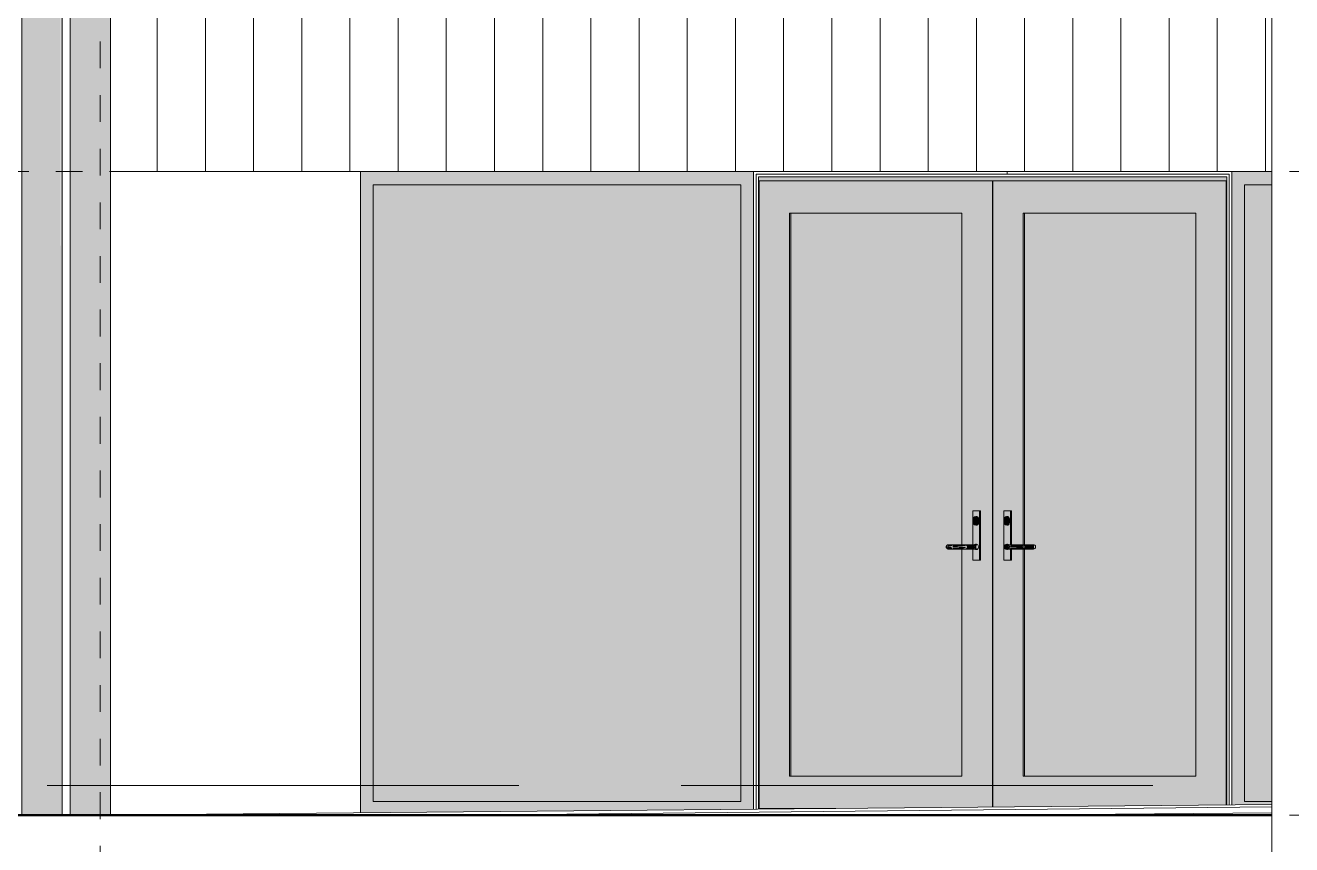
# Model space of a CAD drawing. Header units: metres. Extents: x -2362 to -2010, y -1 to 30.
# Drawn here: x -2154.294 to -2149.573, y 5.129 to 8.185 of the extents above; entities that cross this region are included whole.
import ezdxf

# ---------------------------------------------------------------- set-up
doc = ezdxf.new("R2010")
doc.units = ezdxf.units.M
doc.linetypes.add('AEC_Center', pattern=[0.024, 0.012, -0.004, 0.004, -0.004])
doc.linetypes.add('Grid Line', pattern=[0.021, 0.012, -0.003, 0.003, -0.003])
for name, color, linetype, lineweight in [('A-DETL', 90, 'Continuous', 50), ('A-DOOR', 31, 'Continuous', 5), ('A-DOOR-FRAM', 31, 'Continuous', 5), ('A-DOOR-GLAZ', 31, 'Continuous', 5), ('A-FLOR', 192, 'Continuous', 5), ('A-FLOR-LEVL', 51, 'Continuous', 5), ('A-GLAZ', 151, 'Continuous', 5), ('A-WALL', 113, 'Continuous', 5), ('A-WALL-PATT', 111, 'Continuous', 5), ('P-SANR-FIXT', 6, 'Continuous', 5), ('S-BEAM', 12, 'Continuous', 5), ('S-GRID', 1, 'Continuous', 5)]:
    doc.layers.add(name, color=color, linetype=linetype, lineweight=lineweight)

# ---------------------------------------------------------------- blocks, each defined once
blk = doc.blocks.new('Downpipe - L Spreader - Default-3252574-SOUTH EAST - PART A')
at = {"layer": 'P-SANR-FIXT'}
for points in [[(-914.0122, 9.3809), (-913.9931, 9.383), (-913.9643, 9.3943), (-913.955, 9.3993), (-913.9386, 9.4123), (-913.9257, 9.4275), (-913.9169, 9.4438), (-913.9186, 9.7076), (-913.9257, 9.72), (-913.9386, 9.7342), (-913.9643, 9.7514), (-913.9735, 9.7561), (-913.9931, 9.7623), (-914.0153, 9.7643), (-914.0324, 9.762), (-914.0466, 9.7556), (-914.0567, 9.7457), (-914.0618, 9.7327), (-914.0626, 9.6956), (-914.0615, 9.4123), (-914.0552, 9.3993), (-914.0444, 9.3893), (-914.0298, 9.383)], [(-913.9169, 9.4438), (-913.913, 9.4601), (-913.913, 9.705), (-913.9169, 9.7048), (-913.9169, 9.4572)], [(-913.3123, 9.0018), (-913.2931, 9.0039), (-913.2735, 9.0102), (-913.255, 9.0202), (-913.2316, 9.0414), (-913.2257, 9.0484), (-913.2169, 9.0647), (-913.9169, 9.4438), (-913.9257, 9.4275), (-913.9386, 9.4123), (-913.9643, 9.3943), (-913.9735, 9.3893), (-913.9931, 9.383), (-914.0122, 9.3809), (-914.0298, 9.383), (-914.0289, 9.3809), (-913.3298, 9.0039)], [(-913.2169, 9.0647), (-913.213, 9.081), (-913.2169, 9.1018), (-913.2204, 9.1092), (-913.2316, 9.1194), (-913.913, 9.4883), (-913.913, 9.4601), (-913.9169, 9.4438), (-913.2316, 9.0727)], [(-913.2169, 5.2404), (-913.213, 5.2405), (-913.213, 9.081), (-913.2169, 9.0647), (-913.2169, 5.2534)], [(-913.2745, 5.24), (-913.2169, 5.2404), (-913.2169, 9.0647), (-913.2316, 9.0414), (-913.2386, 9.0332), (-913.255, 9.0202), (-913.2735, 9.0102), (-913.2931, 9.0039), (-913.3123, 9.0018), (-913.3298, 9.0039), (-913.3627, 9.02), (-913.3611, 5.24), (-913.2931, 5.24)]]:
    blk.add_hatch(color=256, dxfattribs=at).paths.add_polyline_path(points)
for p, q in [((-914.0628, 9.7583), (-914.0628, 9.4233)), ((-913.9128, 9.4643), (-913.9128, 9.7177)), ((-913.9251, 9.4951), (-913.9341, 9.5)), ((-913.2341, 9.1209), (-913.9135, 9.4888)), ((-914.0416, 9.3876), (-913.3416, 9.0085)), ((-913.2128, 5.2405), (-913.2128, 9.0852)), ((-913.3628, 9.0201), (-913.3628, 5.24))]:
    blk.add_line(p, q, dxfattribs=at)
for points, knots in [([(-913.9169, 9.4438), (-913.918, 9.4411), (-913.9205, 9.4356), (-913.9255, 9.4274), (-913.9315, 9.4196), (-913.9373, 9.4135), (-913.9424, 9.4088), (-913.9477, 9.4043), (-913.9549, 9.3992), (-913.964, 9.3937), (-913.9735, 9.3891), (-913.9832, 9.3855), (-913.9964, 9.3819), (-914.0125, 9.3801), (-914.0302, 9.3823), (-914.0426, 9.3876), (-914.0505, 9.3937), (-914.0554, 9.3992), (-914.0585, 9.4043), (-914.0604, 9.4088), (-914.0619, 9.4135), (-914.0629, 9.4196), (-914.0629, 9.4248), (-914.0626, 9.4275)], [0, 0, 0, 0, 0.0416667, 0.0833333, 0.125, 0.1666667, 0.1875, 0.2083333, 0.25, 0.2916667, 0.3333333, 0.375, 0.4166667, 0.5, 0.5833333, 0.6666667, 0.7083333, 0.75, 0.7916667, 0.8125, 0.8333333, 0.875, 0.9166667, 0.9166667, 0.9166667, 0.9166667]), ([(-913.9128, 9.4643), (-913.9128, 9.4629), (-913.913, 9.4589), (-913.9141, 9.452), (-913.9158, 9.4465), (-913.9169, 9.4438)], [0.8944422, 0.8944422, 0.8944422, 0.8944422, 0.9166667, 0.9583333, 1, 1, 1, 1]), ([(-913.2341, 9.1209), (-913.2331, 9.1203), (-913.2299, 9.1185), (-913.2251, 9.1147), (-913.2202, 9.1093), (-913.2171, 9.1041), (-913.2153, 9.0996), (-913.2138, 9.095), (-913.2128, 9.0888), (-913.2128, 9.081), (-913.2141, 9.073), (-913.2159, 9.0675), (-913.2169, 9.0647)], [0.6486765, 0.6486765, 0.6486765, 0.6486765, 0.6666667, 0.7083333, 0.75, 0.7916667, 0.8125, 0.8333333, 0.875, 0.9166667, 0.9583333, 1, 1, 1, 1]), ([(-913.2169, 9.0647), (-913.218, 9.0619), (-913.2205, 9.0564), (-913.2255, 9.0484), (-913.2315, 9.0405), (-913.2373, 9.0343), (-913.2424, 9.0297), (-913.2478, 9.0252), (-913.2549, 9.0201), (-913.264, 9.0146), (-913.2735, 9.01), (-913.2833, 9.0064), (-913.2964, 9.0028), (-913.3125, 9.001), (-913.3303, 9.0032), (-913.3402, 9.0074), (-913.3444, 9.0102)], [0, 0, 0, 0, 0.0416667, 0.0833333, 0.125, 0.1666667, 0.1875, 0.2083333, 0.25, 0.2916667, 0.3333333, 0.375, 0.4166667, 0.5, 0.5833333, 0.6666667, 0.6666667, 0.6666667, 0.6666667])]:
    blk.add_open_spline(points, degree=3, knots=knots, dxfattribs=at)
blk = doc.blocks.new('X_Door-Panel-Hinge-Standard - Standard-V83-SOUTH EAST - PART A')
at = {"layer": 'A-DOOR'}
h = blk.add_hatch(color=256, dxfattribs=at)
h.paths.add_polyline_path([(-909.9227, 5.2703), (-909.0529, 5.2782), (-909.0529, 7.605), (-909.9227, 7.605), (-909.9227, 5.34)])
h.paths.add_polyline_path([(-909.8575, 6.374), (-909.8616, 6.348), (-909.8673, 6.3527), (-909.8745, 6.3517), (-909.8722, 6.351), (-909.8672, 6.3517), (-909.8627, 6.348), (-909.8601, 6.3456), (-909.8584, 6.3637)])
h.paths.add_polyline_path([(-909.8093, 5.385), (-909.8102, 6.2323), (-909.8537, 6.2323), (-909.8537, 6.191), (-909.882, 6.191), (-909.8811, 6.375), (-909.8537, 6.374), (-909.8534, 6.2477), (-909.8093, 6.2477), (-909.8093, 7.485), (-909.1663, 7.485), (-909.1663, 5.385), (-909.5684, 5.385)])
h.paths.add_polyline_path([(-909.8698, 6.23), (-909.8684, 6.2325), (-909.8745, 6.2313), (-909.8722, 6.2303)])
h.paths.add_polyline_path([(-909.8608, 6.237), (-909.8608, 6.243), (-909.8626, 6.239), (-909.8611, 6.2374)])
h.paths.add_polyline_path([(-909.8769, 6.2464), (-909.8673, 6.2497), (-909.8745, 6.2487), (-909.8766, 6.2468)])
h.paths.add_polyline_path([(-909.8698, 6.321), (-909.8631, 6.3239), (-909.8606, 6.331), (-909.8616, 6.33), (-909.8635, 6.326), (-909.8698, 6.3213), (-909.8705, 6.3211)])
h.paths.add_polyline_path([(-909.8795, 6.3463), (-909.8797, 6.353), (-909.8797, 6.348)])
h = blk.add_hatch(color=256, dxfattribs=at)
h.paths.add_polyline_path([(-909.8044, 5.385), (-909.8044, 6.2329), (-909.8093, 6.2323), (-909.8093, 5.385)])
h.paths.add_polyline_path([(-909.809, 6.2469), (-909.8044, 6.2472), (-909.8044, 7.485), (-909.8093, 7.485), (-909.8088, 6.2472)])
h.paths.add_polyline_path([(-909.809, 6.2331), (-909.8044, 6.24), (-909.8093, 6.2457), (-909.8093, 6.2337)])
blk.add_hatch(color=256, dxfattribs=at).paths.add_polyline_path([(-909.0529, 5.2782), (-909.051, 5.2782), (-909.0529, 5.34)])
at = {"layer": 'A-DOOR-GLAZ'}
blk.add_hatch(color=256, dxfattribs=at).paths.add_polyline_path([(-909.5684, 5.385), (-909.1663, 5.385), (-909.1663, 7.485), (-909.8044, 7.485), (-909.8044, 6.2471), (-909.7696, 6.2468), (-909.7696, 6.2331), (-909.7831, 6.2332), (-909.8044, 6.2328), (-909.8044, 5.385)])
at = {"layer": 'A-DOOR'}
for p, q in [((-909.9227, 5.2703), (-909.9227, 7.605)), ((-909.0529, 7.605), (-909.9227, 7.605)), ((-909.0529, 7.605), (-909.0529, 5.2782)), ((-909.8093, 7.485), (-909.1663, 7.485)), ((-909.8093, 6.2477), (-909.8093, 7.485)), ((-909.1663, 7.485), (-909.1663, 5.385)), ((-909.8093, 6.2337), (-909.8093, 6.2463)), ((-909.8093, 5.385), (-909.8093, 6.2323)), ((-909.1663, 5.385), (-909.8093, 5.385))]:
    blk.add_line(p, q, dxfattribs=at)
at = {"layer": 'A-DOOR-GLAZ'}
for p, q in [((-909.8044, 7.485), (-909.8044, 6.2471)), ((-909.8044, 6.2329), (-909.8044, 5.385))]:
    blk.add_line(p, q, dxfattribs=at)
blk = doc.blocks.new('X_Door-Panel-Hinge-Standard - Standard-3272745-SOUTH EAST - PART A')
at = {"layer": 'A-DOOR'}
h = blk.add_hatch(color=256, dxfattribs=at)
h.paths.add_polyline_path([(-910.5084, 5.265), (-909.9246, 5.2703), (-909.9246, 7.605), (-910.7945, 7.605), (-910.7945, 5.265), (-910.5453, 5.265)])
h.paths.add_polyline_path([(-909.9728, 6.374), (-909.9769, 6.348), (-909.9827, 6.3527), (-909.9851, 6.3511), (-909.9774, 6.3456), (-909.9754, 6.3456), (-909.9738, 6.3637)])
h.paths.add_polyline_path([(-910.0237, 6.2469), (-910.0022, 6.2468), (-909.9974, 6.2468), (-909.9965, 6.375), (-909.9691, 6.374), (-909.9691, 6.191), (-909.9974, 6.191), (-909.9987, 6.2335), (-910.0237, 6.2331), (-910.0204, 6.2421), (-910.023, 6.246)])
h.paths.add_polyline_path([(-910.301, 5.385), (-910.681, 5.385), (-910.681, 7.485), (-910.0381, 7.485), (-910.0381, 6.2477), (-910.0242, 6.2457), (-910.0246, 6.236), (-910.0237, 6.2323), (-910.0381, 6.2303), (-910.0381, 5.385), (-910.0568, 5.385)])
h.paths.add_polyline_path([(-909.9851, 6.23), (-909.9784, 6.2329), (-909.9757, 6.24), (-909.9784, 6.2471), (-909.9851, 6.25), (-909.9918, 6.2471), (-909.9902, 6.2457), (-909.9898, 6.2313), (-909.9876, 6.2303)])
h.paths.add_polyline_path([(-909.9882, 6.2328), (-909.9841, 6.2445), (-909.9851, 6.233), (-909.9876, 6.2329)])
h.paths.add_polyline_path([(-909.9851, 6.321), (-909.9784, 6.3239), (-909.976, 6.331), (-909.9769, 6.3307), (-909.9827, 6.322), (-909.9859, 6.3211)])
h.paths.add_polyline_path([(-909.9949, 6.3468), (-909.995, 6.3527), (-909.995, 6.348)])
for points in [[(-910.6762, 5.385), (-910.6762, 7.485), (-910.681, 7.485), (-910.681, 5.385)], [(-909.9246, 5.2703), (-909.9227, 5.2703), (-909.9246, 5.34)]]:
    blk.add_hatch(color=256, dxfattribs=at).paths.add_polyline_path(points)
at = {"layer": 'A-DOOR-GLAZ'}
h = blk.add_hatch(color=256, dxfattribs=at)
h.paths.add_polyline_path([(-910.0922, 6.24), (-910.0922, 6.2349), (-910.0961, 6.24), (-910.0918, 6.2421)])
h.paths.add_polyline_path([(-910.5453, 5.385), (-910.0381, 5.385), (-910.0381, 6.2323), (-910.0883, 6.2337), (-910.0908, 6.2422), (-910.0882, 6.2463), (-910.083, 6.2461), (-910.0713, 6.2477), (-910.0381, 6.2477), (-910.0381, 7.485), (-910.6762, 7.485), (-910.6762, 5.385)])
h.paths.add_polyline_path([(-910.0719, 6.2331), (-910.0732, 6.24), (-910.0732, 6.2455), (-910.0781, 6.24), (-910.0724, 6.2337)])
at = {"layer": 'A-DOOR'}
for p, q in [((-910.7945, 5.265), (-910.7945, 7.605)), ((-909.9246, 7.605), (-910.7945, 7.605)), ((-909.9246, 7.605), (-909.9246, 5.2703)), ((-910.681, 5.385), (-910.681, 7.485)), ((-910.681, 7.485), (-910.0381, 7.485)), ((-910.0381, 7.485), (-910.0381, 6.2475)), ((-910.0381, 6.2323), (-910.0381, 5.385)), ((-910.0381, 5.385), (-910.681, 5.385)), ((-910.5084, 5.265), (-910.7945, 5.265))]:
    blk.add_line(p, q, dxfattribs=at)
at = {"layer": 'A-DOOR-GLAZ'}
blk.add_line((-910.6762, 5.385), (-910.6762, 7.485), dxfattribs=at)
blk = doc.blocks.new('X_Door-Frame-Wood - Standard-V84-SOUTH EAST - PART A')
at = {"layer": 'A-DOOR-FRAM'}
for p, q in [((-910.8153, 7.64), (-910.8153, 5.2622)), ((-910.7964, 5.2624), (-910.7964, 7.62)), ((-910.7964, 7.62), (-909.051, 7.62)), ((-909.051, 5.2782), (-909.051, 7.62)), ((-909.0321, 7.64), (-909.0321, 5.2784)), ((-910.7817, 5.265), (-910.7817, 5.2625))]:
    blk.add_line(p, q, dxfattribs=at)
blk = doc.blocks.new('X_Door-Handle-Lockwood 4800 Series Lever - Standard-764996-SOUTH EAST - PART A')
at = {"layer": 'A-DOOR'}
h = blk.add_hatch(color=256, dxfattribs=at)
h.paths.add_polyline_path([(-909.9728, 6.374), (-909.9784, 6.3239), (-909.9851, 6.321), (-909.9918, 6.3234), (-909.9957, 6.331), (-909.9934, 6.3488), (-909.9851, 6.353), (-909.9784, 6.3501), (-909.9757, 6.348), (-909.975, 6.3546)])
h.paths.add_polyline_path([(-909.9965, 6.19), (-909.9728, 6.191), (-909.9738, 6.375), (-909.9974, 6.374), (-909.9957, 6.2463), (-909.9918, 6.2471), (-909.9851, 6.25), (-909.9784, 6.2471), (-909.9757, 6.24), (-909.9784, 6.2329), (-909.9851, 6.23), (-909.9918, 6.2329), (-909.9949, 6.2338), (-909.9974, 6.2332), (-909.9974, 6.191)])
for points in [[(-909.9691, 6.191), (-909.9691, 6.374), (-909.9728, 6.374), (-909.9728, 6.191)], [(-909.9862, 6.321), (-909.9815, 6.3223), (-909.9768, 6.331), (-909.9781, 6.348), (-909.9887, 6.3527), (-909.9954, 6.3456), (-909.9954, 6.3284), (-909.991, 6.3223)], [(-909.9757, 6.343), (-909.9768, 6.343), (-909.9768, 6.331), (-909.9757, 6.331)], [(-910.0568, 6.24), (-910.0249, 6.2421), (-910.0237, 6.2477), (-910.0724, 6.2457), (-910.0732, 6.24)], [(-910.0713, 6.2323), (-910.0242, 6.2343), (-910.025, 6.24), (-910.0731, 6.2379), (-910.0719, 6.2331)]]:
    blk.add_hatch(color=256, dxfattribs=at).paths.add_polyline_path(points)
h = blk.add_hatch(color=256, dxfattribs=at)
h.paths.add_polyline_path([(-910.0882, 6.24), (-910.0762, 6.2421), (-910.0732, 6.247), (-910.0883, 6.2463), (-910.0922, 6.24)])
h.paths.add_polyline_path([(-910.0961, 6.24), (-910.0922, 6.24), (-910.0922, 6.2451)])
h = blk.add_hatch(color=256, dxfattribs=at)
h.paths.add_polyline_path([(-910.0789, 6.2328), (-910.0732, 6.2345), (-910.0789, 6.24), (-910.0922, 6.24), (-910.0883, 6.2337), (-910.083, 6.2339)])
h.paths.add_polyline_path([(-910.0908, 6.2332), (-910.0922, 6.24), (-910.0961, 6.24), (-910.0912, 6.2337)])
h = blk.add_hatch(color=256, dxfattribs=at)
h.paths.add_polyline_path([(-910.0123, 6.2321), (-909.9902, 6.2343), (-909.9906, 6.24), (-910.019, 6.24), (-910.0237, 6.2331), (-910.0131, 6.2322)])
h.paths.add_polyline_path([(-909.9882, 6.2328), (-909.9843, 6.2331), (-909.9838, 6.24), (-909.9871, 6.24)])
h = blk.add_hatch(color=256, dxfattribs=at)
h.paths.add_polyline_path([(-910.0022, 6.24), (-909.9906, 6.24), (-909.9902, 6.2457), (-910.017, 6.2475), (-910.0228, 6.2457), (-910.019, 6.24), (-910.0069, 6.24)])
h.paths.add_polyline_path([(-909.9871, 6.24), (-909.9838, 6.24), (-909.9843, 6.2469), (-909.9882, 6.2472), (-909.9878, 6.2445)])
for p, q in [((-909.9974, 6.374), (-909.9974, 6.2464)), ((-909.9738, 6.375), (-909.9965, 6.375)), ((-909.97, 6.375), (-909.9738, 6.375)), ((-909.9738, 6.375), (-909.97, 6.375)), ((-909.9728, 6.191), (-909.9728, 6.374)), ((-909.9691, 6.374), (-909.9691, 6.191)), ((-909.9957, 6.343), (-909.9957, 6.331)), ((-909.9814, 6.353), (-909.9862, 6.353)), ((-909.9768, 6.331), (-909.9768, 6.343)), ((-909.9757, 6.343), (-909.9757, 6.331)), ((-909.9862, 6.321), (-909.9814, 6.321)), ((-910.0847, 6.248), (-910.0873, 6.248)), ((-910.0224, 6.248), (-910.0706, 6.248)), ((-909.9974, 6.2336), (-909.9974, 6.191)), ((-909.9814, 6.248), (-909.988, 6.248)), ((-910.0873, 6.232), (-910.0847, 6.232)), ((-910.0706, 6.232), (-910.0224, 6.232)), ((-909.9965, 6.19), (-909.9738, 6.19)), ((-909.988, 6.232), (-909.9814, 6.232)), ((-909.9738, 6.19), (-909.97, 6.19)), ((-909.97, 6.19), (-909.9738, 6.19))]:
    blk.add_line(p, q, dxfattribs=at)
at = {"layer": 'A-DOOR', "flags": 128}
for points in [[(-910.0968, 6.24), (-910.0968, 6.2403), (-910.0968, 6.2406), (-910.0967, 6.241), (-910.0967, 6.2413), (-910.0966, 6.2416), (-910.0966, 6.2419), (-910.0965, 6.2422), (-910.0964, 6.2425), (-910.0963, 6.2428), (-910.0962, 6.2431), (-910.096, 6.2434), (-910.0959, 6.2437), (-910.0957, 6.244), (-910.0956, 6.2442), (-910.0954, 6.2445), (-910.0952, 6.2448), (-910.095, 6.245), (-910.0948, 6.2453), (-910.0946, 6.2455), (-910.0944, 6.2457), (-910.0941, 6.246), (-910.0939, 6.2462), (-910.0936, 6.2464), (-910.0934, 6.2466), (-910.0931, 6.2467), (-910.0928, 6.2469), (-910.0926, 6.2471), (-910.0923, 6.2472), (-910.092, 6.2473), (-910.0917, 6.2475), (-910.0914, 6.2476), (-910.0911, 6.2477), (-910.0908, 6.2477), (-910.0905, 6.2478), (-910.0901, 6.2479), (-910.0898, 6.2479), (-910.0895, 6.248), (-910.0892, 6.248), (-910.0889, 6.248), (-910.0888, 6.248)], [(-910.0888, 6.232), (-910.0891, 6.232), (-910.0894, 6.232), (-910.0897, 6.2321), (-910.0901, 6.2321), (-910.0904, 6.2322), (-910.0907, 6.2322), (-910.091, 6.2323), (-910.0913, 6.2324), (-910.0916, 6.2325), (-910.0919, 6.2326), (-910.0922, 6.2328), (-910.0925, 6.2329), (-910.0928, 6.2331), (-910.093, 6.2332), (-910.0933, 6.2334), (-910.0936, 6.2336), (-910.0938, 6.2338), (-910.0941, 6.234), (-910.0943, 6.2342), (-910.0945, 6.2344), (-910.0947, 6.2347), (-910.095, 6.2349), (-910.0952, 6.2352), (-910.0953, 6.2354), (-910.0955, 6.2357), (-910.0957, 6.236), (-910.0958, 6.2362), (-910.096, 6.2365), (-910.0961, 6.2368), (-910.0962, 6.2371), (-910.0964, 6.2374), (-910.0965, 6.2377), (-910.0965, 6.238), (-910.0966, 6.2383), (-910.0967, 6.2386), (-910.0967, 6.239), (-910.0968, 6.2393), (-910.0968, 6.2396), (-910.0968, 6.2399), (-910.0968, 6.24)], [(-910.0888, 6.248), (-910.0888, 6.248), (-910.0887, 6.248), (-910.0886, 6.248), (-910.0884, 6.248), (-910.0882, 6.248), (-910.088, 6.248), (-910.0877, 6.248), (-910.0874, 6.248), (-910.0873, 6.248)], [(-910.0706, 6.248), (-910.0716, 6.248), (-910.0726, 6.248), (-910.0736, 6.248), (-910.0745, 6.248), (-910.0755, 6.248), (-910.0764, 6.248), (-910.0773, 6.248), (-910.0782, 6.248), (-910.079, 6.248), (-910.0798, 6.248), (-910.0806, 6.248), (-910.0814, 6.248), (-910.0821, 6.248), (-910.0828, 6.248), (-910.0835, 6.248), (-910.0841, 6.248), (-910.0847, 6.248), (-910.0852, 6.248), (-910.0857, 6.248), (-910.0862, 6.248), (-910.0867, 6.248), (-910.0871, 6.248), (-910.0874, 6.248), (-910.0877, 6.248), (-910.088, 6.248), (-910.0883, 6.248), (-910.0884, 6.248), (-910.0886, 6.248), (-910.0887, 6.248), (-910.0888, 6.248), (-910.0888, 6.248)], [(-909.988, 6.248), (-909.9884, 6.248), (-909.9888, 6.248), (-909.9893, 6.248), (-909.9898, 6.248), (-909.9903, 6.248), (-909.9909, 6.248), (-909.9915, 6.248), (-909.9921, 6.248), (-909.9928, 6.248), (-909.9935, 6.248), (-909.9942, 6.248), (-909.995, 6.248), (-909.9958, 6.248), (-909.9966, 6.248), (-909.9975, 6.248), (-909.9983, 6.248), (-909.9992, 6.248), (-910.0002, 6.248), (-910.0011, 6.248), (-910.0021, 6.248), (-910.0031, 6.248), (-910.0041, 6.248), (-910.0051, 6.248), (-910.0061, 6.248), (-910.0072, 6.248), (-910.0082, 6.248), (-910.0093, 6.248), (-910.0104, 6.248), (-910.0114, 6.248), (-910.0125, 6.248), (-910.0136, 6.248), (-910.0147, 6.248), (-910.0157, 6.248), (-910.0168, 6.248), (-910.0179, 6.248), (-910.019, 6.248), (-910.02, 6.248), (-910.021, 6.248), (-910.0221, 6.248), (-910.0224, 6.248)], [(-910.0888, 6.232), (-910.0888, 6.232), (-910.0887, 6.232), (-910.0886, 6.232), (-910.0884, 6.232), (-910.0882, 6.232), (-910.088, 6.232), (-910.0877, 6.232), (-910.0874, 6.232), (-910.0871, 6.232), (-910.0867, 6.232), (-910.0862, 6.232), (-910.0857, 6.232), (-910.0852, 6.232), (-910.0847, 6.232), (-910.0841, 6.232), (-910.0834, 6.232), (-910.0828, 6.232), (-910.0821, 6.232), (-910.0814, 6.232), (-910.0806, 6.232), (-910.0798, 6.232), (-910.079, 6.232), (-910.0781, 6.232), (-910.0773, 6.232), (-910.0764, 6.232), (-910.0755, 6.232), (-910.0745, 6.232), (-910.0735, 6.232), (-910.0726, 6.232), (-910.0716, 6.232), (-910.0706, 6.232)], [(-910.0873, 6.232), (-910.0876, 6.232), (-910.0879, 6.232), (-910.0882, 6.232), (-910.0884, 6.232), (-910.0886, 6.232), (-910.0887, 6.232), (-910.0888, 6.232), (-910.0888, 6.232)], [(-910.0224, 6.232), (-910.0213, 6.232), (-910.0203, 6.232), (-910.0192, 6.232), (-910.0182, 6.232), (-910.0171, 6.232), (-910.016, 6.232), (-910.015, 6.232), (-910.0139, 6.232), (-910.0128, 6.232), (-910.0117, 6.232), (-910.0106, 6.232), (-910.0096, 6.232), (-910.0085, 6.232), (-910.0075, 6.232), (-910.0064, 6.232), (-910.0054, 6.232), (-910.0043, 6.232), (-910.0033, 6.232), (-910.0023, 6.232), (-910.0014, 6.232), (-910.0004, 6.232), (-909.9995, 6.232), (-909.9986, 6.232), (-909.9977, 6.232), (-909.9968, 6.232), (-909.996, 6.232), (-909.9952, 6.232), (-909.9944, 6.232), (-909.9937, 6.232), (-909.993, 6.232), (-909.9923, 6.232), (-909.9916, 6.232), (-909.991, 6.232), (-909.9904, 6.232), (-909.9899, 6.232), (-909.9894, 6.232), (-909.9889, 6.232), (-909.9885, 6.232), (-909.9881, 6.232), (-909.988, 6.232)]]:
    blk.add_lwpolyline(points, dxfattribs=at)
at = {"layer": 'A-DOOR'}
for centre, major_axis, start_param, end_param in [((-909.9965, 6.374), (0, 0.001), 0, 1.570796), ((-909.9738, 6.374), (0, 0.001), 4.712389, 6.283185), ((-909.97, 6.374), (0, 0.001), 4.712389, 6.283185), ((-909.9862, 6.343), (0, 0.01), 4.712389, 7.853982), ((-909.9862, 6.331), (0, 0.01), 1.570796, 4.712389), ((-909.9851, 6.343), (0, 0.01), 4.712389, 6.544985), ((-909.9814, 6.343), (0, 0.01), 0.261799, 0.523599), ((-909.9814, 6.343), (0, 0.01), 0.261799, 0.523599), ((-909.9851, 6.331), (0, 0.01), 3.665191, 4.712389), ((-909.9851, 6.331), (0, 0.01), 3.141593, 3.403392), ((-910.0847, 6.24), (0, 0.008), 5.759587, 7.330383), ((-910.0847, 6.24), (0, 0.008), 2.094395, 3.665191), ((-909.9851, 6.24), (0, 0.01), 4.712389, 7.068583), ((-909.9851, 6.24), (0, 0.01), 2.356194, 4.712389), ((-909.9814, 6.24), (0, 0.01), 0.261799, 1.106017), ((-909.9814, 6.24), (0, 0.01), 2.094395, 2.879793), ((-909.9814, 6.24), (0, 0.008), 1.047198, 1.570796), ((-909.9814, 6.24), (0, 0.008), 1.570796, 2.094395), ((-909.9814, 6.24), (0, 0.008), 0, 0.523599), ((-909.9814, 6.24), (0, 0.008), 2.617994, 3.141593), ((-909.9965, 6.191), (0, 0.001), 1.570796, 3.141593), ((-909.9738, 6.191), (0, 0.001), 3.141593, 4.712389), ((-909.97, 6.191), (0, 0.001), 3.141593, 4.712389)]:
    blk.add_ellipse(centre, major_axis=major_axis, ratio=0.945516, start_param=start_param, end_param=end_param, dxfattribs=at)
blk = doc.blocks.new('X_Door-Handle-Lockwood 4800 Series Lever - Standard-V85-SOUTH EAST - PART A')
at = {"layer": 'A-DOOR'}
h = blk.add_hatch(color=256, dxfattribs=at)
h.paths.add_polyline_path([(-909.8575, 6.374), (-909.8631, 6.3239), (-909.8698, 6.321), (-909.8766, 6.3242), (-909.8803, 6.331), (-909.8791, 6.348), (-909.865, 6.3517), (-909.8606, 6.3456), (-909.8596, 6.3546)])
h.paths.add_polyline_path([(-909.8811, 6.19), (-909.8575, 6.191), (-909.8585, 6.2329), (-909.8766, 6.2332), (-909.8815, 6.24), (-909.8745, 6.2487), (-909.8673, 6.2497), (-909.8575, 6.2475), (-909.8584, 6.375), (-909.882, 6.374), (-909.882, 6.191)])
h.paths.add_polyline_path([(-909.8575, 6.2333), (-909.8595, 6.2445), (-909.8606, 6.2426), (-909.8578, 6.2337)])
h = blk.add_hatch(color=256, dxfattribs=at)
h.paths.add_polyline_path([(-909.8575, 6.191), (-909.8537, 6.191), (-909.8537, 6.2323), (-909.8575, 6.2323)])
h.paths.add_polyline_path([(-909.8572, 6.2469), (-909.8537, 6.2477), (-909.8537, 6.374), (-909.8575, 6.374), (-909.8575, 6.247)])
for points in [[(-909.8709, 6.321), (-909.8662, 6.3223), (-909.8614, 6.331), (-909.8627, 6.348), (-909.8684, 6.3527), (-909.8791, 6.348), (-909.8803, 6.343), (-909.8803, 6.331), (-909.8756, 6.3223)], [(-909.8603, 6.343), (-909.8614, 6.343), (-909.8614, 6.331), (-909.8603, 6.331)], [(-909.8635, 6.24), (-909.8582, 6.247), (-909.874, 6.2468), (-909.8787, 6.2445), (-909.8815, 6.24), (-909.8684, 6.24)], [(-909.8655, 6.2321), (-909.8585, 6.2345), (-909.8635, 6.24), (-909.8815, 6.24), (-909.8775, 6.2337), (-909.8684, 6.2325)], [(-909.8126, 6.24), (-909.8102, 6.2421), (-909.8084, 6.2477), (-909.8578, 6.2457), (-909.8585, 6.24)], [(-909.8126, 6.2323), (-909.8096, 6.2343), (-909.8126, 6.24), (-909.8585, 6.2379), (-909.8566, 6.2323)], [(-909.7775, 6.2321), (-909.7696, 6.2331), (-909.7692, 6.24), (-909.8044, 6.24), (-909.809, 6.2331), (-909.7831, 6.2332)], [(-909.776, 6.24), (-909.7692, 6.24), (-909.7696, 6.2469), (-909.7831, 6.2468), (-909.801, 6.2472), (-909.8082, 6.2457), (-909.8044, 6.24), (-909.7831, 6.24)]]:
    blk.add_hatch(color=256, dxfattribs=at).paths.add_polyline_path(points)
for p, q in [((-909.882, 6.374), (-909.882, 6.191)), ((-909.8584, 6.375), (-909.8811, 6.375)), ((-909.8547, 6.375), (-909.8584, 6.375)), ((-909.8584, 6.375), (-909.8547, 6.375)), ((-909.8575, 6.2464), (-909.8575, 6.374)), ((-909.8537, 6.374), (-909.8537, 6.2477)), ((-909.8803, 6.343), (-909.8803, 6.331)), ((-909.866, 6.353), (-909.8709, 6.353)), ((-909.8614, 6.331), (-909.8614, 6.343)), ((-909.8603, 6.343), (-909.8603, 6.331)), ((-909.8709, 6.321), (-909.866, 6.321)), ((-909.866, 6.248), (-909.8727, 6.248)), ((-909.8575, 6.191), (-909.8575, 6.2336)), ((-909.8077, 6.248), (-909.8559, 6.248)), ((-909.8537, 6.2323), (-909.8537, 6.191)), ((-909.7708, 6.248), (-909.7734, 6.248)), ((-909.8811, 6.19), (-909.8584, 6.19)), ((-909.8727, 6.232), (-909.866, 6.232)), ((-909.8584, 6.19), (-909.8547, 6.19)), ((-909.8547, 6.19), (-909.8584, 6.19)), ((-909.8559, 6.232), (-909.8077, 6.232)), ((-909.7734, 6.232), (-909.7708, 6.232))]:
    blk.add_line(p, q, dxfattribs=at)
at = {"layer": 'A-DOOR', "flags": 128}
for points in [[(-909.8822, 6.24), (-909.8821, 6.2403), (-909.8821, 6.2406), (-909.8821, 6.241), (-909.8821, 6.2413), (-909.882, 6.2416), (-909.8819, 6.2419), (-909.8818, 6.2422), (-909.8817, 6.2425), (-909.8816, 6.2428), (-909.8815, 6.2431), (-909.8814, 6.2434), (-909.8812, 6.2437), (-909.8811, 6.244), (-909.8809, 6.2442), (-909.8808, 6.2445), (-909.8806, 6.2448), (-909.8804, 6.245), (-909.8802, 6.2453), (-909.88, 6.2455), (-909.8797, 6.2457), (-909.8795, 6.246), (-909.8793, 6.2462), (-909.879, 6.2464), (-909.8787, 6.2466), (-909.8785, 6.2467), (-909.8782, 6.2469), (-909.8779, 6.2471), (-909.8776, 6.2472), (-909.8773, 6.2473), (-909.8771, 6.2475), (-909.8768, 6.2476), (-909.8764, 6.2477), (-909.8761, 6.2477), (-909.8758, 6.2478), (-909.8755, 6.2479), (-909.8752, 6.2479), (-909.8749, 6.248), (-909.8746, 6.248), (-909.8742, 6.248), (-909.8742, 6.248)], [(-909.8742, 6.232), (-909.8745, 6.232), (-909.8748, 6.232), (-909.8751, 6.2321), (-909.8754, 6.2321), (-909.8757, 6.2322), (-909.8761, 6.2322), (-909.8764, 6.2323), (-909.8767, 6.2324), (-909.877, 6.2325), (-909.8773, 6.2326), (-909.8776, 6.2328), (-909.8778, 6.2329), (-909.8781, 6.2331), (-909.8784, 6.2332), (-909.8787, 6.2334), (-909.8789, 6.2336), (-909.8792, 6.2338), (-909.8794, 6.234), (-909.8797, 6.2342), (-909.8799, 6.2344), (-909.8801, 6.2347), (-909.8803, 6.2349), (-909.8805, 6.2352), (-909.8807, 6.2354), (-909.8809, 6.2357), (-909.8811, 6.236), (-909.8812, 6.2362), (-909.8814, 6.2365), (-909.8815, 6.2368), (-909.8816, 6.2371), (-909.8817, 6.2374), (-909.8818, 6.2377), (-909.8819, 6.238), (-909.882, 6.2383), (-909.882, 6.2386), (-909.8821, 6.239), (-909.8821, 6.2393), (-909.8821, 6.2396), (-909.8822, 6.2399), (-909.8822, 6.24)], [(-909.8742, 6.248), (-909.8741, 6.248), (-909.8741, 6.248), (-909.874, 6.248), (-909.8738, 6.248), (-909.8736, 6.248), (-909.8734, 6.248), (-909.8731, 6.248), (-909.8728, 6.248), (-909.8727, 6.248)], [(-909.8559, 6.248), (-909.857, 6.248), (-909.858, 6.248), (-909.8589, 6.248), (-909.8599, 6.248), (-909.8608, 6.248), (-909.8618, 6.248), (-909.8627, 6.248), (-909.8635, 6.248), (-909.8644, 6.248), (-909.8652, 6.248), (-909.866, 6.248), (-909.8667, 6.248), (-909.8675, 6.248), (-909.8682, 6.248), (-909.8688, 6.248), (-909.8695, 6.248), (-909.87, 6.248), (-909.8706, 6.248), (-909.8711, 6.248), (-909.8716, 6.248), (-909.872, 6.248), (-909.8724, 6.248), (-909.8728, 6.248), (-909.8731, 6.248), (-909.8734, 6.248), (-909.8736, 6.248), (-909.8738, 6.248), (-909.874, 6.248), (-909.8741, 6.248), (-909.8741, 6.248), (-909.8742, 6.248)], [(-909.7734, 6.248), (-909.7738, 6.248), (-909.7742, 6.248), (-909.7746, 6.248), (-909.7751, 6.248), (-909.7757, 6.248), (-909.7762, 6.248), (-909.7768, 6.248), (-909.7775, 6.248), (-909.7781, 6.248), (-909.7788, 6.248), (-909.7796, 6.248), (-909.7803, 6.248), (-909.7811, 6.248), (-909.782, 6.248), (-909.7828, 6.248), (-909.7837, 6.248), (-909.7846, 6.248), (-909.7855, 6.248), (-909.7865, 6.248), (-909.7875, 6.248), (-909.7884, 6.248), (-909.7894, 6.248), (-909.7905, 6.248), (-909.7915, 6.248), (-909.7925, 6.248), (-909.7936, 6.248), (-909.7947, 6.248), (-909.7957, 6.248), (-909.7968, 6.248), (-909.7979, 6.248), (-909.799, 6.248), (-909.8, 6.248), (-909.8011, 6.248), (-909.8022, 6.248), (-909.8033, 6.248), (-909.8043, 6.248), (-909.8054, 6.248), (-909.8064, 6.248), (-909.8074, 6.248), (-909.8077, 6.248)], [(-909.8742, 6.232), (-909.8741, 6.232), (-909.8741, 6.232), (-909.874, 6.232), (-909.8738, 6.232), (-909.8736, 6.232), (-909.8734, 6.232), (-909.8731, 6.232), (-909.8728, 6.232), (-909.8724, 6.232), (-909.872, 6.232), (-909.8716, 6.232), (-909.8711, 6.232), (-909.8706, 6.232), (-909.87, 6.232), (-909.8694, 6.232), (-909.8688, 6.232), (-909.8681, 6.232), (-909.8675, 6.232), (-909.8667, 6.232), (-909.866, 6.232), (-909.8652, 6.232), (-909.8644, 6.232), (-909.8635, 6.232), (-909.8626, 6.232), (-909.8617, 6.232), (-909.8608, 6.232), (-909.8599, 6.232), (-909.8589, 6.232), (-909.8579, 6.232), (-909.8569, 6.232), (-909.8559, 6.232)], [(-909.8727, 6.232), (-909.873, 6.232), (-909.8733, 6.232), (-909.8736, 6.232), (-909.8738, 6.232), (-909.8739, 6.232), (-909.874, 6.232), (-909.8741, 6.232), (-909.8742, 6.232)], [(-909.8077, 6.232), (-909.8067, 6.232), (-909.8057, 6.232), (-909.8046, 6.232), (-909.8035, 6.232), (-909.8025, 6.232), (-909.8014, 6.232), (-909.8003, 6.232), (-909.7992, 6.232), (-909.7982, 6.232), (-909.7971, 6.232), (-909.796, 6.232), (-909.7949, 6.232), (-909.7939, 6.232), (-909.7928, 6.232), (-909.7918, 6.232), (-909.7907, 6.232), (-909.7897, 6.232), (-909.7887, 6.232), (-909.7877, 6.232), (-909.7867, 6.232), (-909.7858, 6.232), (-909.7849, 6.232), (-909.7839, 6.232), (-909.7831, 6.232), (-909.7822, 6.232), (-909.7814, 6.232), (-909.7806, 6.232), (-909.7798, 6.232), (-909.779, 6.232), (-909.7783, 6.232), (-909.7776, 6.232), (-909.777, 6.232), (-909.7764, 6.232), (-909.7758, 6.232), (-909.7753, 6.232), (-909.7748, 6.232), (-909.7743, 6.232), (-909.7739, 6.232), (-909.7735, 6.232), (-909.7734, 6.232)]]:
    blk.add_lwpolyline(points, dxfattribs=at)
at = {"layer": 'A-DOOR'}
for centre, major_axis, start_param, end_param in [((-909.8811, 6.374), (0, 0.001), 0, 1.570796), ((-909.8584, 6.374), (0, 0.001), 4.712389, 6.283185), ((-909.8547, 6.374), (0, 0.001), 4.712389, 6.283185), ((-909.8709, 6.343), (0, 0.01), 4.712389, 7.853982), ((-909.8709, 6.331), (0, 0.01), 1.570796, 4.712389), ((-909.8698, 6.343), (0, 0.01), 4.712389, 7.068583), ((-909.8698, 6.331), (0, 0.01), 3.665191, 4.712389), ((-909.8698, 6.331), (0, 0.01), 3.141593, 3.403392), ((-909.8698, 6.24), (0, 0.01), 5.759587, 7.068583), ((-909.8698, 6.24), (0, 0.01), 2.356194, 3.665191), ((-909.866, 6.24), (0, 0.01), 0.261799, 0.785398), ((-909.866, 6.24), (0, 0.01), 2.356194, 2.879793), ((-909.8698, 6.24), (0, 0.01), 4.712389, 4.974188), ((-909.8698, 6.24), (0, 0.01), 4.45059, 4.712389), ((-909.7708, 6.24), (0, 0.008), 4.712389, 6.544985), ((-909.7708, 6.24), (0, 0.008), 2.879793, 4.712389), ((-909.8811, 6.191), (0, 0.001), 1.570796, 3.141593), ((-909.8584, 6.191), (0, 0.001), 3.141593, 4.712389), ((-909.8547, 6.191), (0, 0.001), 3.141593, 4.712389)]:
    blk.add_ellipse(centre, major_axis=major_axis, ratio=0.945516, start_param=start_param, end_param=end_param, dxfattribs=at)
blk = doc.blocks.new('Structural Framing 26 - Structural Framing 26-1480178-SOUTH EAST - PART A')
at = {"layer": 'S-BEAM'}
h = blk.add_hatch(color=256, dxfattribs=at)
h.paths.add_polyline_path([(-932.571, 7.6), (-932.571, 7.64), (-932.7535, 7.64), (-932.7535, 7.6)])
h.paths.add_polyline_path([(-929.03, 7.6), (-929.0298, 7.6), (-929.0298, 7.605), (-928.1583, 7.605), (-928.158, 7.605), (-927.2865, 7.605), (-927.2881, 7.62), (-929.03, 7.62), (-929.03, 7.605)])
h.paths.add_polyline_path([(-909.923, 7.6), (-909.9227, 7.6), (-909.9227, 7.605), (-909.0512, 7.605), (-909.0529, 7.62), (-910.7948, 7.62), (-910.7945, 7.605), (-909.923, 7.605)])
blk.add_line((-909.9225, 7.6), (-909.9249, 7.6), dxfattribs=at)
blk = doc.blocks.new('Downpipe - L Spreader - Default-V87-SOUTH EAST - PART A')
at = {"layer": 'P-SANR-FIXT'}
for points in [[(-914.1919, 9.3871), (-914.1727, 9.3892), (-914.1532, 9.3955), (-914.1346, 9.4055), (-914.1183, 9.4185), (-914.103, 9.4379), (-914.0966, 9.45), (-914.0982, 9.7109), (-914.1053, 9.7233), (-914.1183, 9.7375), (-914.1346, 9.7499), (-914.1532, 9.7594), (-914.1727, 9.7656), (-914.195, 9.7676), (-914.2122, 9.7652), (-914.2263, 9.7589), (-914.2363, 9.7489), (-914.2414, 9.7359), (-914.2423, 9.6989), (-914.2411, 9.4185), (-914.2349, 9.4055), (-914.2241, 9.3955), (-914.2085, 9.3891)], [(-914.0966, 9.45), (-914.0927, 9.4663), (-914.0927, 9.7083), (-914.0966, 9.7081), (-914.0966, 9.4634)], [(-914.0626, 9.4316), (-914.0626, 9.4784), (-914.0927, 9.4945), (-914.0927, 9.4663), (-914.0966, 9.45), (-914.0743, 9.4379)], [(-913.4919, 9.008), (-913.4725, 9.0102), (-913.4461, 9.0202), (-913.4261, 9.0332), (-913.412, 9.0468), (-914.0444, 9.3893), (-914.0552, 9.3993), (-914.0615, 9.4123), (-914.0626, 9.4316), (-914.0966, 9.45), (-914.1053, 9.4337), (-914.1183, 9.4185), (-914.1346, 9.4055), (-914.1532, 9.3955), (-914.1727, 9.3892), (-914.1919, 9.3871), (-914.2094, 9.3892), (-914.2085, 9.3871), (-913.5094, 9.0101)], [(-913.5085, 5.24), (-913.3966, 5.24), (-913.3984, 9.0394), (-913.412, 9.0468), (-913.4261, 9.0332), (-913.4346, 9.0264), (-913.4532, 9.0164), (-913.4759, 9.0098), (-913.4919, 9.008), (-913.5096, 9.0102), (-913.5423, 9.0263), (-913.5408, 5.24), (-913.5094, 5.24)], [(-913.3966, 5.24), (-913.3927, 5.24), (-913.3927, 9.0363), (-913.3966, 9.0384), (-913.3966, 5.2534)]]:
    blk.add_hatch(color=256, dxfattribs=at).paths.add_polyline_path(points)
for p, q in [((-914.2425, 9.7616), (-914.2425, 9.4295)), ((-914.0925, 9.4705), (-914.0925, 9.721)), ((-914.1048, 9.5013), (-914.1137, 9.5062)), ((-914.0625, 9.4784), (-914.0931, 9.495)), ((-914.2212, 9.3938), (-913.5212, 9.0147)), ((-913.5425, 9.0264), (-913.5425, 5.24)), ((-913.3925, 5.24), (-913.3925, 9.0362))]:
    blk.add_line(p, q, dxfattribs=at)
for points, knots in [([(-914.0966, 9.45), (-914.0976, 9.4473), (-914.1002, 9.4418), (-914.1051, 9.4337), (-914.1111, 9.4258), (-914.117, 9.4197), (-914.122, 9.415), (-914.1274, 9.4105), (-914.1345, 9.4054), (-914.1436, 9.3999), (-914.1531, 9.3953), (-914.1629, 9.3917), (-914.176, 9.3882), (-914.1922, 9.3863), (-914.2099, 9.3885), (-914.2223, 9.3938), (-914.2302, 9.3999), (-914.2351, 9.4054), (-914.2382, 9.4105), (-914.24, 9.415), (-914.2415, 9.4197), (-914.2425, 9.4258), (-914.2425, 9.4311), (-914.2423, 9.4337)], [0, 0, 0, 0, 0.0416667, 0.0833333, 0.125, 0.1666667, 0.1875, 0.2083333, 0.25, 0.2916667, 0.3333333, 0.375, 0.4166667, 0.5, 0.5833333, 0.6666667, 0.7083333, 0.75, 0.7916667, 0.8125, 0.8333333, 0.875, 0.9166667, 0.9166667, 0.9166667, 0.9166667]), ([(-914.0925, 9.4705), (-914.0925, 9.4691), (-914.0927, 9.4651), (-914.0937, 9.4582), (-914.0955, 9.4527), (-914.0966, 9.45)], [0.8944422, 0.8944422, 0.8944422, 0.8944422, 0.9166667, 0.9583333, 1, 1, 1, 1]), ([(-913.4115, 9.0466), (-913.4136, 9.0441), (-913.4171, 9.0405), (-913.4221, 9.0359), (-913.4274, 9.0314), (-913.4345, 9.0263), (-913.4436, 9.0208), (-913.4531, 9.0162), (-913.4629, 9.0126), (-913.476, 9.009), (-913.4922, 9.0072), (-913.5099, 9.0094), (-913.5198, 9.0136), (-913.5241, 9.0164)], [0.1263407, 0.1263407, 0.1263407, 0.1263407, 0.1666667, 0.1875, 0.2083333, 0.25, 0.2916667, 0.3333333, 0.375, 0.4166667, 0.5, 0.5833333, 0.6666667, 0.6666667, 0.6666667, 0.6666667])]:
    blk.add_open_spline(points, degree=3, knots=knots, dxfattribs=at)
blk = doc.blocks.new('Window Unit_4 Bay - 2400x3050-3455446-SOUTH EAST - PART A')
at = {"layer": 'A-GLAZ'}
for points in [[(-909.0321, 5.2784), (-908.8822, 5.2797), (-908.8822, 5.29), (-908.9848, 5.29), (-908.9848, 7.59), (-908.8822, 7.59), (-908.8822, 7.64), (-909.0321, 7.64), (-909.0321, 5.34)], [(-908.8822, 5.29), (-908.8822, 7.59), (-908.9848, 7.59), (-908.9848, 5.29)]]:
    blk.add_hatch(color=256, dxfattribs=at).paths.add_polyline_path(points)
for p, q in [((-909.0321, 5.2784), (-909.0321, 7.64)), ((-908.9848, 7.59), (-908.9848, 5.29)), ((-908.9848, 7.59), (-908.8822, 7.59)), ((-908.8822, 7.59), (-908.9848, 7.59)), ((-908.9848, 5.29), (-908.9848, 7.59)), ((-908.9848, 5.29), (-908.8822, 5.29)), ((-908.8822, 5.29), (-908.9848, 5.29))]:
    blk.add_line(p, q, dxfattribs=at)
blk = doc.blocks.new('Window Unit_1 Bay - 2400x1550-3460193-SOUTH EAST - PART A')
at = {"layer": 'A-GLAZ'}
h = blk.add_hatch(color=256, dxfattribs=at)
h.paths.add_polyline_path([(-912.2809, 5.2489), (-910.8153, 5.2622), (-910.8153, 7.64), (-912.2809, 7.64), (-912.2809, 5.29)])
h.paths.add_polyline_path([(-911.5221, 5.29), (-912.2336, 5.29), (-912.2336, 7.59), (-910.8626, 7.59), (-910.8626, 5.29), (-911.2779, 5.29)])
for points in [[(-910.8137, 7.64), (-910.8153, 7.64), (-910.8153, 7.64)], [(-911.2779, 5.29), (-910.8626, 5.29), (-910.8626, 7.59), (-912.2336, 7.59), (-912.2336, 5.29), (-911.5221, 5.29)]]:
    blk.add_hatch(color=256, dxfattribs=at).paths.add_polyline_path(points)
for p, q in [((-912.2809, 5.2489), (-912.2809, 7.64)), ((-910.8153, 7.64), (-910.8153, 5.2622)), ((-912.2336, 7.59), (-912.2336, 5.29)), ((-912.2336, 7.59), (-910.8626, 7.59)), ((-910.8626, 7.59), (-912.2336, 7.59)), ((-912.2336, 5.29), (-912.2336, 7.59)), ((-910.8626, 5.29), (-910.8626, 7.59)), ((-910.8626, 7.59), (-910.8626, 5.29)), ((-912.2336, 5.29), (-910.8626, 5.29)), ((-910.8626, 5.29), (-912.2336, 5.29))]:
    blk.add_line(p, q, dxfattribs=at)

msp = doc.modelspace()

# ---------------------------------------------------------------- hatches: boundary and pattern name
at = {"layer": 'A-WALL-PATT'}
h = msp.add_hatch(dxfattribs=at)
h.set_pattern_fill('FP_65', color=256, style=0, pattern_type=2)
h.set_pattern_definition([(90, (-2125.7768, 7.64), (-0.17965, 1e-17), [])])
h.paths.add_polyline_path([(-2214.1589, 7.64), (-2211.1669, 7.64), (-2211.1671, 10.0164), (-2211.8486, 10.3855), (-2211.8594, 10.3955), (-2211.8657, 10.4085), (-2211.8669, 10.4237), (-2211.8669, 10.7014), (-2214.0587, 10.741), (-2214.0587, 10.75), (-2214.1589, 10.7518), (-2214.1589, 7.676)])
h.paths.add_polyline_path([(-2166.2063, 7.64), (-2164.3325, 7.64), (-2164.3327, 9.2164), (-2165.0142, 9.5855), (-2165.025, 9.5955), (-2165.0313, 9.6085), (-2165.0324, 9.6237), (-2165.0324, 9.8561), (-2174.6839, 10.0303), (-2174.6837, 9.7783), (-2173.9966, 9.404), (-2173.9914, 9.3992), (-2173.9851, 9.3862), (-2173.9839, 9.3547), (-2173.9839, 7.64), (-2168.16, 7.64)])
h.paths.add_polyline_path([(-2164.1828, 7.64), (-2164.1528, 7.64), (-2164.1531, 9.2102), (-2164.1828, 9.2263), (-2164.1828, 7.676)])
h.paths.add_polyline_path([(-2164.0032, 7.64), (-2159.258, 7.64), (-2159.2583, 9.1164), (-2159.9398, 9.4855), (-2159.9506, 9.4955), (-2159.9568, 9.5085), (-2159.958, 9.5237), (-2159.958, 9.7645), (-2164.7032, 9.8502), (-2164.7029, 9.6783), (-2164.0158, 9.304), (-2164.0083, 9.2944), (-2164.0044, 9.2862), (-2164.0032, 9.2547), (-2164.0032, 7.676)])
h.paths.add_polyline_path([(-2211.0172, 7.64), (-2210.9872, 7.64), (-2210.9875, 10.0102), (-2211.0172, 10.0263), (-2211.0172, 7.676)])
h.paths.add_polyline_path([(-2210.8376, 7.64), (-2202.8463, 7.64), (-2202.8466, 9.8102), (-2203.5281, 10.1793), (-2203.5389, 10.1893), (-2203.5451, 10.2023), (-2203.5463, 10.2175), (-2203.5463, 10.5512), (-2211.5376, 10.6955), (-2211.5373, 10.4783), (-2210.8502, 10.104), (-2210.845, 10.0992), (-2210.8388, 10.0862), (-2210.8376, 10.0547), (-2210.8376, 7.676)])
h.paths.add_polyline_path([(-2149.646, 7.64), (-2149.646, 9.5784), (-2154.6768, 9.6692), (-2154.6766, 9.4883), (-2153.9895, 9.114), (-2153.9842, 9.1092), (-2153.978, 9.0962), (-2153.9768, 9.0647), (-2153.9768, 7.64), (-2150.5764, 7.64)])
h.paths.add_polyline_path([(-2174.1336, 7.64), (-2174.1338, 9.3102), (-2174.1636, 9.3263), (-2174.1636, 7.64)])
h.paths.add_polyline_path([(-2174.3132, 7.64), (-2174.3135, 9.3164), (-2174.998, 9.6883), (-2175.0058, 9.6955), (-2175.012, 9.7085), (-2175.0132, 9.7237), (-2175.0132, 10.0362), (-2184.834, 10.2135), (-2184.8338, 9.9283), (-2184.1467, 9.554), (-2184.1415, 9.5492), (-2184.1353, 9.5362), (-2184.1341, 9.5047), (-2184.1341, 7.64), (-2174.5096, 7.64)])
h.paths.add_polyline_path([(-2158.9287, 7.64), (-2154.3061, 7.64), (-2154.3064, 9.0264), (-2154.9879, 9.3955), (-2154.9987, 9.4055), (-2155.0049, 9.4185), (-2155.0061, 9.4379), (-2155.0061, 9.6751), (-2159.6287, 9.7586), (-2159.6285, 9.5783), (-2158.9414, 9.204), (-2158.9362, 9.1992), (-2158.9299, 9.1862), (-2158.9287, 9.1547), (-2158.9287, 7.676)])
h.paths.add_polyline_path([(-2159.1084, 7.64), (-2159.0784, 7.64), (-2159.0786, 9.1102), (-2159.1084, 9.1263), (-2159.1084, 7.676)])
h.paths.add_polyline_path([(-2202.6967, 7.64), (-2202.6667, 7.64), (-2202.6669, 9.8102), (-2202.6967, 9.8263), (-2202.6967, 7.676)])
h.paths.add_polyline_path([(-2202.517, 7.64), (-2193.7883, 7.64), (-2193.7885, 9.6364), (-2194.4701, 10.0055), (-2194.4809, 10.0155), (-2194.4871, 10.0285), (-2194.4883, 10.0437), (-2194.4883, 10.3878), (-2203.217, 10.5453), (-2203.2168, 10.2783), (-2202.5297, 9.904), (-2202.5245, 9.8992), (-2202.5182, 9.8862), (-2202.517, 9.8547), (-2202.517, 7.676)])
h.paths.add_polyline_path([(-2184.4633, 7.64), (-2184.4636, 9.4664), (-2185.1451, 9.8355), (-2185.1559, 9.8455), (-2185.1621, 9.8585), (-2185.1633, 9.8784), (-2185.1633, 10.2194), (-2194.159, 10.3818), (-2194.1587, 10.0983), (-2193.4716, 9.724), (-2193.4664, 9.7192), (-2193.4602, 9.7062), (-2193.459, 9.6747), (-2193.459, 7.64), (-2184.5225, 7.64)])
h.paths.add_polyline_path([(-2184.2837, 7.64), (-2184.2839, 9.4602), (-2184.3137, 9.4763), (-2184.3137, 7.64)])
h.paths.add_polyline_path([(-2154.1265, 7.64), (-2154.1267, 9.0202), (-2154.1565, 9.0363), (-2154.1565, 7.64)])
h.paths.add_polyline_path([(-2193.6386, 7.64), (-2193.6086, 7.64), (-2193.6089, 9.6302), (-2193.6386, 9.6463), (-2193.6386, 7.676)])
h.paths.add_polyline_path([(-2191.7491, 7.94), (-2192.8838, 7.94), (-2192.8838, 8.74), (-2191.7491, 8.74), (-2191.7491, 8.1165)])
h.paths.add_polyline_path([(-2154.8264, 9.4784), (-2154.8264, 9.6719), (-2154.8565, 9.6724), (-2154.8562, 9.4945), (-2154.8321, 9.4815)])
h.paths.add_polyline_path([(-2159.7784, 9.5684), (-2159.7784, 9.7613), (-2159.8084, 9.7618), (-2159.8081, 9.5845), (-2159.7841, 9.5715)])
h.paths.add_polyline_path([(-2164.8528, 9.6684), (-2164.8528, 9.8529), (-2164.8828, 9.8534), (-2164.8826, 9.6845), (-2164.8585, 9.6715)])
h.paths.add_polyline_path([(-2174.8336, 9.7684), (-2174.8336, 10.033), (-2174.8636, 10.0335), (-2174.8633, 9.7845), (-2174.8393, 9.7715)])
h.paths.add_polyline_path([(-2184.9837, 9.9184), (-2184.9837, 10.2162), (-2185.0137, 10.2167), (-2185.0134, 9.9345), (-2184.9894, 9.9215)])
h.paths.add_polyline_path([(-2194.3086, 10.0884), (-2194.3086, 10.3845), (-2194.3386, 10.3851), (-2194.3384, 10.1045), (-2194.3143, 10.0915)])
h.paths.add_polyline_path([(-2203.3667, 10.2622), (-2203.3667, 10.548), (-2203.3967, 10.5485), (-2203.3964, 10.2783), (-2203.3724, 10.2653)])
h.paths.add_polyline_path([(-2211.6872, 10.4684), (-2211.6872, 10.6982), (-2211.7172, 10.6987), (-2211.717, 10.4845), (-2211.6929, 10.4715)])
h = msp.add_hatch(dxfattribs=at)
h.set_pattern_fill('FP_66', color=256, style=0, pattern_type=2)
h.set_pattern_definition([(90, (-2173.3348, 5.24), (-1.135, 7e-17), []), (180, (-2173.3348, 5.24), (-4e-16, -3), [])])
h.paths.add_polyline_path([(-2173.3348, 5.24), (-2172.6982, 5.24), (-2172.6982, 7.64), (-2173.3348, 7.64), (-2173.3348, 5.4736)])
h.paths.add_polyline_path([(-2159.258, 5.24), (-2159.258, 7.64), (-2164.0032, 7.64), (-2164.0032, 5.24), (-2159.3682, 5.24)])
h.paths.add_polyline_path([(-2158.9287, 5.24), (-2154.3061, 5.24), (-2154.3061, 7.64), (-2158.9287, 7.64), (-2158.9287, 5.29)])
h.paths.add_polyline_path([(-2159.1084, 5.24), (-2159.0784, 5.24), (-2159.0784, 7.64), (-2159.1084, 7.64), (-2159.1084, 5.29)])
h.paths.add_polyline_path([(-2169.8144, 5.24), (-2169.8049, 5.24), (-2169.8049, 7.63), (-2168.0406, 7.63), (-2168.0406, 5.24), (-2168.0311, 5.24), (-2168.0311, 7.64), (-2169.8144, 7.64), (-2169.8144, 5.2534)])
h.paths.add_polyline_path([(-2154.1565, 5.24), (-2154.1265, 5.24), (-2154.1265, 7.64), (-2154.1565, 7.64), (-2154.1565, 5.2534)])
h.paths.add_polyline_path([(-2165.1473, 5.24), (-2164.3325, 5.24), (-2164.3325, 7.64), (-2165.1473, 7.64), (-2165.1473, 5.4736)])
h.paths.add_polyline_path([(-2164.1528, 5.24), (-2164.1528, 7.64), (-2164.1828, 7.64), (-2164.1828, 5.24)])
h.paths.add_polyline_path([(-2153.9768, 5.2405), (-2153.0447, 5.2489), (-2153.0447, 7.64), (-2153.9768, 7.64), (-2153.9768, 5.2534)])
h.paths.add_polyline_path([(-2151.5791, 5.2622), (-2151.5696, 5.2623), (-2151.5696, 7.63), (-2149.8053, 7.63), (-2149.8053, 5.2783), (-2149.7959, 5.2784), (-2149.7959, 7.64), (-2151.5791, 7.64), (-2151.5791, 5.34)])

# ---------------------------------------------------------------- linework, layer by layer
at = {"layer": 'A-DETL', "lineweight": 15}
msp.add_line((-2149.646, 11.9189), (-2149.646, 0.1879), dxfattribs=at)
at = {"layer": 'A-DETL', "lineweight": 5}
for p, q in [((-2152.454, 5.35), (-2154.2122, 5.35)), ((-2150.0903, 5.35), (-2151.8484, 5.35))]:
    msp.add_line(p, q, dxfattribs=at)
at = {"layer": 'A-DETL'}
msp.add_line((-2149.646, 5.24), (-2230.7558, 5.24), dxfattribs=at)
at = {"layer": 'A-FLOR'}
for p, q in [((-2154.0299, 5.24), (-2149.646, 5.2797)), ((-2152.6329, 5.24), (-2149.646, 5.271)), ((-2149.646, 5.2486), (-2150.6665, 5.24))]:
    msp.add_line(p, q, dxfattribs=at)
at = {"layer": 'A-FLOR-LEVL', "linetype": 'AEC_Center'}
for p, q in [((-2279.3802, 7.64), (-2142.8048, 7.64)), ((-2279.3802, 5.24), (-2142.8048, 5.24))]:
    msp.add_line(p, q, dxfattribs=at)
at = {"layer": 'A-WALL'}
for p, q in [((-2154.1565, 7.64), (-2154.1265, 7.64)), ((-2153.9768, 7.64), (-2149.646, 7.64)), ((-2153.0447, 5.2489), (-2153.0447, 7.64)), ((-2151.5791, 7.64), (-2151.5791, 5.2622)), ((-2151.5696, 7.63), (-2149.8053, 7.63)), ((-2151.5696, 5.2623), (-2151.5696, 7.63)), ((-2149.8053, 7.63), (-2149.8053, 5.2783)), ((-2149.7959, 5.2784), (-2149.7959, 7.64))]:
    msp.add_line(p, q, dxfattribs=at)
at = {"layer": 'S-GRID', "linetype": 'Grid Line'}
msp.add_line((-2154.0149, 0.2247), (-2154.0149, 26.1432), dxfattribs=at)

# ---------------------------------------------------------------- block references
at = {"layer": 'A-DOOR'}
for name in ['X_Door-Panel-Hinge-Standard - Standard-3272745-SOUTH EAST - PART A', 'X_Door-Panel-Hinge-Standard - Standard-V83-SOUTH EAST - PART A', 'X_Door-Handle-Lockwood 4800 Series Lever - Standard-764996-SOUTH EAST - PART A', 'X_Door-Handle-Lockwood 4800 Series Lever - Standard-V85-SOUTH EAST - PART A']:
    msp.add_blockref(name, (-1240.7638, 0), dxfattribs=at)
at = {"layer": 'A-DOOR-FRAM'}
msp.add_blockref('X_Door-Frame-Wood - Standard-V84-SOUTH EAST - PART A', (-1240.7638, 0), dxfattribs=at)
at = {"layer": 'A-GLAZ'}
for name in ['Window Unit_1 Bay - 2400x1550-3460193-SOUTH EAST - PART A', 'Window Unit_4 Bay - 2400x3050-3455446-SOUTH EAST - PART A']:
    msp.add_blockref(name, (-1240.7638, 0), dxfattribs=at)
at = {"layer": 'P-SANR-FIXT'}
for name in ['Downpipe - L Spreader - Default-V87-SOUTH EAST - PART A', 'Downpipe - L Spreader - Default-3252574-SOUTH EAST - PART A']:
    msp.add_blockref(name, (-1240.7638, 0), dxfattribs=at)
at = {"layer": 'S-BEAM'}
msp.add_blockref('Structural Framing 26 - Structural Framing 26-1480178-SOUTH EAST - PART A', (-1240.7638, 0), dxfattribs=at)

doc.saveas('drawing.dxf')
